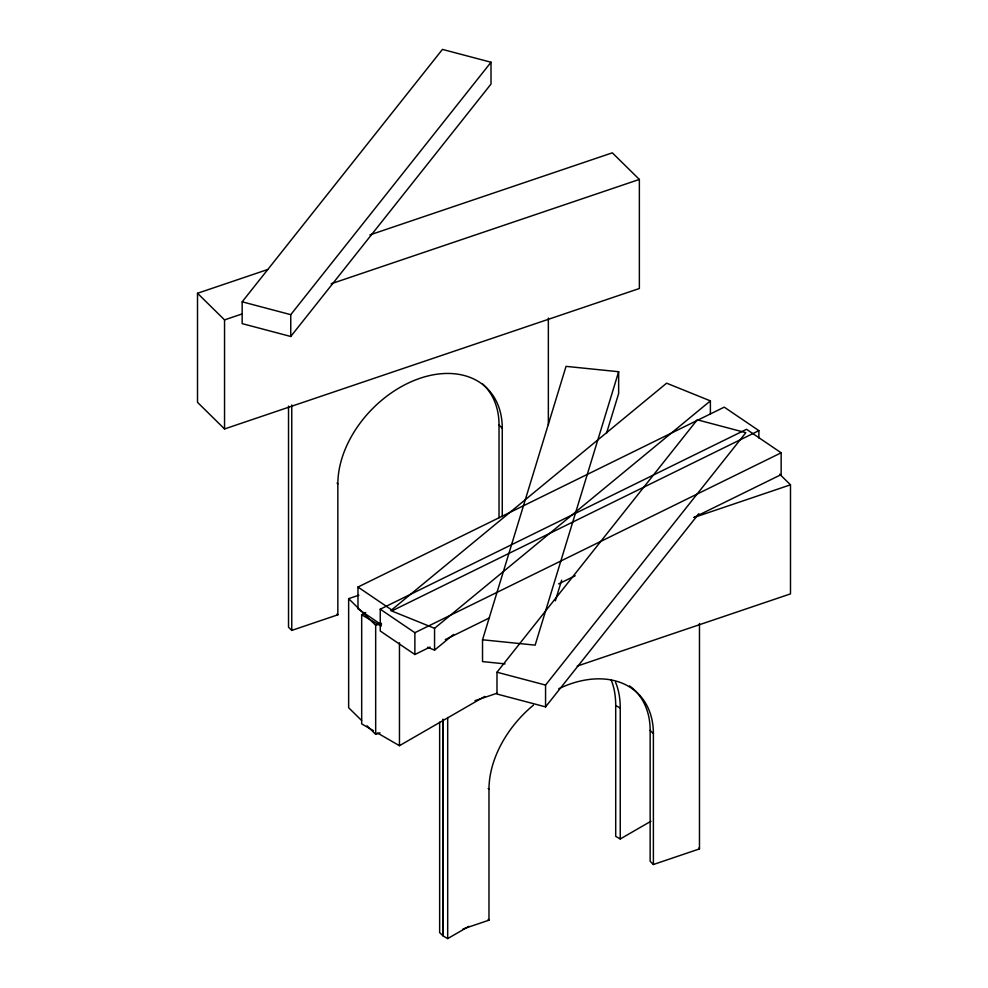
<?xml version="1.0" encoding="UTF-8"?>
<svg xmlns="http://www.w3.org/2000/svg" width="988" height="988" viewBox="0 0 988 988"><rect width="100%" height="100%" fill="white"/><g stroke="black" fill="none" stroke-linecap="round" stroke-linejoin="round"><path stroke-width="1.48" d="M505.078 663.887L482.527 661.59L482.527 639.779L566.038 366.363L618.649 371.723L618.649 393.533L606.533 433.226M618.649 371.723L535.15 645.139L482.527 639.779M555.355 600.803L561.641 580.215M242.171 301.809L442.439 49.4L491.011 62.244L491.011 84.054L290.756 336.476L242.171 323.632L242.171 301.809L290.756 314.666L491.011 62.244M496.989 672.223L697.244 419.801L745.829 432.658L545.561 685.067L545.561 706.877L496.989 694.033L496.989 672.223L545.561 685.067M545.561 706.877L698.874 513.649M434.559 628.306L710.384 400.881L666.616 383.183L390.791 610.609L434.559 628.306L434.559 650.116L427.508 647.264M434.559 650.116L453.591 634.432M373.402 730.651L361.682 723.883L361.682 614.808L365.684 612.498M377.317 732.911L399.461 745.693L484.799 696.417M443.155 719.449L443.155 935.982L447.688 938.6L468.942 926.324M610.979 679.571A95.305 55.019 -60 0 1 615.709 705.481L615.709 836.354L620.242 838.973L650.944 821.25M381.479 624.799L357.977 608.867L357.977 587.045L724.241 407.142L758.87 430.644L758.87 437.919M430.089 647.041L414.874 654.513L380.257 631.011L380.257 609.201L746.52 429.298L781.15 452.8L781.15 474.611L694.07 517.379M758.87 430.644L392.606 610.547L357.977 587.045M380.257 609.201L414.874 632.703L781.15 452.8M445.292 639.582L489.517 617.858M558.615 583.908L575.201 575.769M369.87 234.922L612.325 152.831L639.36 179.433L639.36 288.508L224.548 428.953L197.514 402.338L197.514 293.275L267.625 269.539M197.514 293.275L224.548 319.89L242.072 313.949M331.165 283.778L639.36 179.433M361.62 720.499L348.641 707.717L348.641 598.654L358.866 595.196M288.521 406.093L288.521 627.207L291.756 630.406L337.847 614.795L337.847 483.922A95.305 67.122 -45.4 0 1 420.061 378.268A95.305 67.122 -45.4 0 1 502.262 428.249L502.262 516.65M348.641 598.654L375.675 625.268L381.516 623.292M694.082 517.453L790.486 484.812L790.486 593.887L577.239 666.085M367.03 725.822L375.675 734.331L380.059 732.849M474.993 700.702L496.902 693.28M463.051 928.955L488.974 920.174L488.974 789.301A95.305 67.122 -45.4 0 1 533.434 705.136M629.566 685.907A95.305 67.122 -45.4 0 1 650.153 730.441L650.153 861.314L653.389 864.512L699.479 848.902L699.479 623.44M615.709 705.481L620.242 708.1L620.242 838.973M361.682 614.808L381.22 626.096M779.668 474.178L790.486 484.812M482.712 384.06A95.305 67.122 -45.4 0 1 499.026 425.062L502.262 428.249M650.153 730.441L653.389 733.627L653.389 864.512M337.044 483.12L337.847 483.922M698.664 848.112L699.479 848.902M337.044 614.005L337.847 614.795M488.171 788.498L488.974 789.301M488.171 919.383L488.974 920.174M710.384 400.881L710.384 413.972M548.352 318.062L548.352 424.655M499.026 425.062L499.026 517.749M447.688 717.486L447.688 938.6M442.883 719.252L442.883 935.784L439.648 932.586L439.648 722.166M414.874 632.703L414.874 654.513M399.461 642.768L399.461 745.693M375.675 625.268L375.675 734.331M291.756 404.944L291.756 630.406M290.756 314.666L290.756 336.476M224.548 319.89L224.548 428.953M558.739 688.76A95.305 67.122 -45.4 0 1 653.389 733.627M615.512 682.189A95.305 55.019 -60 0 1 620.242 708.1"/></g></svg>
